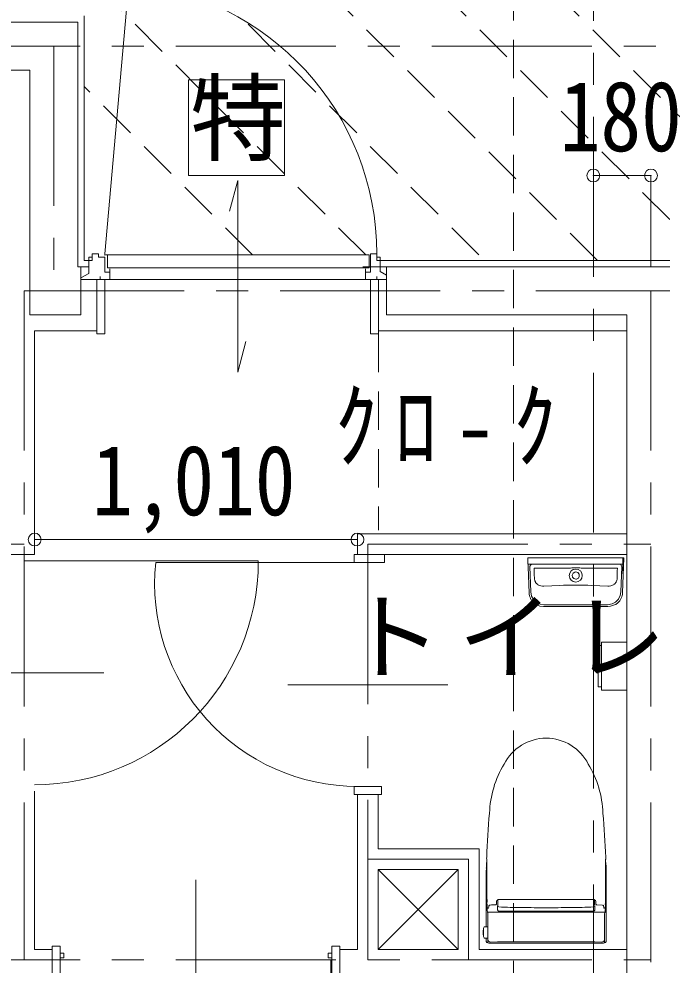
# Model space of a CAD drawing. Units: millimetres at full size; details may follow other scales. Extents: x -443943 to 462275, y -43546 to 79452.
# Drawn here: x -4990 to -2979, y -11847 to -8888 of the extents above; entities that cross this region are included whole.
import ezdxf
from ezdxf.enums import TextEntityAlignment as Align

# ---------------------------------------------------------------- set-up
doc = ezdxf.new("R2010")
doc.units = ezdxf.units.MM
doc.header["$LTSCALE"] = 100
doc.header["$PDMODE"] = 32
doc.header["$PDSIZE"] = 40
doc.linetypes.add('CHAIN1', pattern=[8, 5, -1, 1, -1])
doc.linetypes.add('DASHED1', pattern=[1.8, 1.2, -0.6])
for name, color, linetype, lineweight in [('0-0_仕上', 4, 'Continuous', 9), ('4-0_仕上', 7, 'Continuous', 15), ('4-1_通り芯', 4, 'Continuous', 9), ('4-2_躯体', 3, 'Continuous', 20), ('4-3_建具', 4, 'Continuous', 9), ('4-4_寸法', 7, 'Continuous', 15), ('4-5_文字', 7, 'Continuous', 15), ('4-B_E-PANL', 1, 'Continuous', 18), ('4-C_E-CIRC', 4, 'Continuous', 9)]:
    doc.layers.add(name, color=color, linetype=linetype, lineweight=lineweight)
doc.styles.add('ＭＳ ゴシック', font='')
doc.styles.get('ＭＳ ゴシック').set_extended_font_data('MS Gothic')

msp = doc.modelspace()

# ---------------------------------------------------------------- linework, layer by layer
at = {"layer": '0-0_仕上'}
for p, q in [((-3399.2, -10573.1), (-3398.6, -10590.2)), ((-3399.2, -10573.1), (-3099.2, -10573.1)), ((-3398.6, -10590.4), (-3398.6, -10590.2)), ((-3398.3, -10597.6), (-3398.6, -10590.4)), ((-3103, -10682.6), (-3099.2, -10573.1)), ((-3102.2, -10573.1), (-3102.2, -10623.2)), ((-3398.3, -10598.5), (-3398.3, -10597.6)), ((-3398.3, -10598.7), (-3398.2, -10599.4)), ((-3398.2, -10601.2), (-3398.2, -10599.4)), ((-3398.2, -10601.2), (-3398.1, -10602.4)), ((-3398.1, -10602.4), (-3395.3, -10682.6)), ((-3395.6, -10593.1), (-3102.8, -10593.1)), ((-3395.6, -10593.1), (-3395.6, -10593.1)), ((-3390.1, -10679.2), (-3392.8, -10601.4)), ((-3383.5, -10593.2), (-3383.4, -10593.1)), ((-3379.1, -10614.5), (-3379.4, -10605.9)), ((-3379.4, -10605.9), (-3363.1, -10605.9)), ((-3378.8, -10623.1), (-3379.1, -10614.5)), ((-3363.1, -10605.9), (-3355, -10605.9)), ((-3355, -10605.9), (-3346.8, -10605.9)), ((-3346.8, -10605.9), (-3338.7, -10605.8)), ((-3338.7, -10605.8), (-3330.6, -10605.8)), ((-3330.6, -10605.8), (-3322.4, -10605.8)), ((-3322.4, -10605.8), (-3314.3, -10605.7)), ((-3314.3, -10605.7), (-3306.2, -10605.7)), ((-3306.2, -10605.7), (-3298, -10605.6)), ((-3298, -10605.6), (-3294, -10605.6)), ((-3294, -10605.6), (-3289.9, -10605.6)), ((-3289.9, -10605.6), (-3285.8, -10605.5)), ((-3285.8, -10605.5), (-3281.8, -10605.5)), ((-3281.8, -10605.5), (-3277.7, -10605.4)), ((-3277.7, -10605.4), (-3273.6, -10605.3)), ((-3273.6, -10605.3), (-3269.5, -10605.3)), ((-3269.5, -10605.3), (-3265.5, -10605.2)), ((-3265.5, -10605.2), (-3261.4, -10605.1)), ((-3261.4, -10605.1), (-3257.3, -10605)), ((-3257.3, -10605), (-3255.3, -10605)), ((-3255.3, -10605), (-3253.2, -10605)), ((-3253.2, -10605), (-3251.2, -10605)), ((-3249.2, -10605), (-3251.2, -10605)), ((-3247.1, -10605), (-3249.2, -10605)), ((-3247.1, -10605), (-3245.1, -10605)), ((-3245.1, -10605), (-3243, -10605)), ((-3243, -10605), (-3241, -10605)), ((-3241, -10605), (-3236.9, -10605.1)), ((-3236.9, -10605.1), (-3232.8, -10605.2)), ((-3232.8, -10605.2), (-3228.8, -10605.3)), ((-3228.8, -10605.3), (-3224.7, -10605.3)), ((-3224.7, -10605.3), (-3220.6, -10605.4)), ((-3220.6, -10605.4), (-3216.6, -10605.5)), ((-3216.6, -10605.5), (-3212.5, -10605.5)), ((-3212.5, -10605.5), (-3208.4, -10605.6)), ((-3208.4, -10605.6), (-3204.4, -10605.6)), ((-3204.4, -10605.6), (-3200.3, -10605.6)), ((-3200.3, -10605.6), (-3192.2, -10605.7)), ((-3192.2, -10605.7), (-3184, -10605.7)), ((-3184, -10605.7), (-3175.9, -10605.8)), ((-3175.9, -10605.8), (-3167.8, -10605.8)), ((-3167.8, -10605.8), (-3159.6, -10605.8)), ((-3159.6, -10605.8), (-3151.5, -10605.9)), ((-3151.5, -10605.9), (-3143.4, -10605.9)), ((-3143.4, -10605.9), (-3135.2, -10605.9)), ((-3135.2, -10605.9), (-3119, -10605.9)), ((-3119.3, -10614.5), (-3119.6, -10623.1)), ((-3119, -10605.9), (-3119.3, -10614.5)), ((-3114.9, -10593.1), (-3114.8, -10593.2)), ((-3108.2, -10679.2), (-3105.5, -10601.4)), ((-3102.8, -10593.2), (-3102.8, -10593.1)), ((-3102.8, -10593.1), (-3102.8, -10593.1)), ((-3378.2, -10640.2), (-3378.8, -10623.1)), ((-3377.3, -10644.3), (-3378.2, -10640.2)), ((-3376.9, -10645.4), (-3377, -10645)), ((-3375.6, -10648.4), (-3376.9, -10645.4)), ((-3374.6, -10650.2), (-3375.6, -10648.4)), ((-3372.4, -10653.2), (-3374.6, -10650.2)), ((-3121.4, -10645.4), (-3122.7, -10648.3)), ((-3120.2, -10640.3), (-3121.2, -10644.6)), ((-3119.6, -10623.1), (-3120.1, -10640.3)), ((-3368.2, -10657), (-3372.4, -10653.2)), ((-3367.4, -10657.6), (-3368.2, -10657)), ((-3363.4, -10659.8), (-3367.4, -10657.6)), ((-3358.4, -10661.4), (-3363.4, -10659.8)), ((-3353.7, -10662), (-3358.4, -10661.4)), ((-3350, -10661.8), (-3351.3, -10662)), ((-3349, -10661.7), (-3349.8, -10661.8)), ((-3324.3, -10660.6), (-3349, -10661.7)), ((-3299.6, -10659.7), (-3324.3, -10660.6)), ((-3287.2, -10659.3), (-3299.6, -10659.7)), ((-3274.8, -10659.1), (-3287.2, -10659.3)), ((-3262.1, -10659.1), (-3274.8, -10659.1)), ((-3249.2, -10659.2), (-3262.1, -10659.1)), ((-3223.6, -10659.1), (-3249.2, -10659.2)), ((-3211.1, -10659.3), (-3223.6, -10659.1)), ((-3198.7, -10659.7), (-3211.1, -10659.3)), ((-3174, -10660.6), (-3198.7, -10659.7)), ((-3149.3, -10661.7), (-3174, -10660.6)), ((-3147, -10662), (-3149.3, -10661.7)), ((-3145.1, -10662), (-3147, -10662)), ((-3139.9, -10661.4), (-3144.6, -10662)), ((-3130.9, -10657.6), (-3139.9, -10661.4)), ((-3125.9, -10653.1), (-3130.1, -10657)), ((-3395.3, -10682.6), (-3395.2, -10684.4)), ((-3395.2, -10684.4), (-3395.2, -10684.4)), ((-3103.1, -10684.4), (-3103, -10682.6)), ((-3103.1, -10684.4), (-3103.1, -10684.4)), ((-3380.8, -10713.9), (-3373.9, -10719)), ((-3349.7, -10725.7), (-3349.7, -10725.7)), ((-3349.7, -10725.7), (-3148.6, -10725.7)), ((-3149.7, -10720.1), (-3348.6, -10720.1)), ((-3148.6, -10725.7), (-3140.3, -10725)), ((-3148.6, -10725.7), (-3148.6, -10725.7)), ((-3124.4, -10719), (-3117.5, -10713.9)), ((-3179.2, -10847.1), (-3179.2, -10977.1)), ((-3169.2, -10847.1), (-3179.2, -10847.1)), ((-3169.2, -10837.1), (-3089.2, -10837.1)), ((-3169.2, -10987.2), (-3169.2, -10837.1)), ((-3179.2, -10977.1), (-3169.2, -10977.1)), ((-3089.2, -10987.2), (-3169.2, -10987.2)), ((-3528.4, -11527.1), (-3528.4, -11527.6)), ((-3528.3, -11527.1), (-3528.4, -11527.1)), ((-3527.5, -11526.5), (-3528, -11526.6)), ((-3528, -11526.6), (-3528, -11526.7)), ((-3527.5, -11517.1), (-3527.7, -11515.7)), ((-3527.2, -11526.4), (-3527.5, -11526.5)), ((-3155.6, -11515.7), (-3155.8, -11517.1)), ((-3155.8, -11526.5), (-3155.3, -11526.6)), ((-3155, -11527.1), (-3154.9, -11527.6)), ((-3154.1, -11599.7), (-3154.1, -11769.7)), ((-3529.2, -11727), (-3529.2, -11630.6)), ((-3526.7, -11647.6), (-3526.7, -11648.7)), ((-3496.7, -11648.1), (-3496.7, -11655.2)), ((-3492, -11642.3), (-3493.1, -11642.6)), ((-3492.9, -11642.6), (-3492.9, -11645.8)), ((-3192.7, -11642.1), (-3490.7, -11642.1)), ((-3190.4, -11645.8), (-3190.4, -11642.6)), ((-3186.7, -11655.2), (-3186.7, -11648.1)), ((-3156.6, -11648.7), (-3156.6, -11647.6)), ((-3525.6, -11680.9), (-3524.6, -11682.1)), ((-3524.6, -11669.3), (-3522.9, -11669.3)), ((-3523.3, -11681), (-3347, -11681.3)), ((-3493.8, -11663), (-3493.9, -11663.8)), ((-3493.9, -11663.8), (-3493.9, -11665.1)), ((-3493.7, -11661.7), (-3493.4, -11661.4)), ((-3493.4, -11661.4), (-3493.4, -11661.3)), ((-3490.4, -11678.4), (-3193, -11678.4)), ((-3416.7, -11667.2), (-3417.7, -11667.2)), ((-3347, -11681.3), (-3336.4, -11681.3)), ((-3347, -11681.3), (-3347, -11681.3)), ((-3346.7, -11680.5), (-3346.7, -11681.3)), ((-3346.2, -11680), (-3346.2, -11680)), ((-3337.2, -11680), (-3346.2, -11680)), ((-3336.7, -11680.5), (-3336.7, -11681.3)), ((-3336.4, -11681.3), (-3160, -11681)), ((-3336.4, -11681.3), (-3336.4, -11681.3)), ((-3265.7, -11667.2), (-3266.7, -11667.2)), ((-3189.9, -11661.4), (-3190, -11661.3)), ((-3189.6, -11661.7), (-3189.9, -11661.4)), ((-3189.5, -11663.8), (-3189.5, -11663)), ((-3189.4, -11665.1), (-3189.5, -11663.8)), ((-3189.3, -11670.9), (-3189.3, -11670.9)), ((-3183.9, -11658.1), (-3183.9, -11658.1)), ((-3166.5, -11659), (-3183.9, -11658.1)), ((-3158.8, -11669.3), (-3160.5, -11669.3)), ((-3158.8, -11682.2), (-3157.7, -11680.9)), ((-3524.3, -11691.8), (-3524.3, -11691.8)), ((-3159.1, -11691.8), (-3159.1, -11691.8)), ((-3537.3, -11757.7), (-3537.3, -11731.7)), ((-3535.6, -11727), (-3535.3, -11727)), ((-3535.3, -11727), (-3524.8, -11727)), ((-3535.3, -11762.5), (-3535.6, -11762.5)), ((-3524.8, -11762.4), (-3535.3, -11762.4)), ((-3529.2, -11769.7), (-3529.2, -11762.4)), ((-3162.2, -11778.1), (-3521.1, -11778.1))]:
    msp.add_line(p, q, dxfattribs=at)
for points in [[(-3384.8, -10593.1), (-3389.7, -10594.8), (-3392.5, -10599), (-3392.8, -10601.4)], [(-3249.2, -10640.1), (-3255.2, -10638.3), (-3259.3, -10633.7), (-3260.3, -10627.1), (-3257.3, -10621.1), (-3251.9, -10618), (-3249.2, -10617.6)], [(-3249.2, -10617.6), (-3242.8, -10619.6), (-3238.7, -10624.8), (-3238.2, -10631.4), (-3241.2, -10636.8), (-3247.1, -10639.9), (-3249.2, -10640.1)], [(-3113.5, -10593.1), (-3108.7, -10594.7), (-3105.8, -10598.9), (-3105.5, -10601.4)], [(-3348.6, -10720.1), (-3361, -10718.2), (-3372.2, -10712.6), (-3381.2, -10704), (-3387.3, -10693.1), (-3390.1, -10679.2)], [(-3108.2, -10679.2), (-3110.5, -10691.5), (-3116.1, -10702.6), (-3124.6, -10711.5), (-3135.3, -10717.5), (-3149.7, -10720.1)], [(-3373.9, -10719), (-3361.7, -10724.2), (-3349.7, -10725.7)], [(-3140.3, -10725), (-3127.7, -10720.8), (-3124.4, -10719)]]:
    msp.add_lwpolyline(points, dxfattribs=at)
for centre, radius, start, end in [((-3395.6, -10590.1), 3, 182, 270), ((-3102.8, -10590.1), 3, 270, 358), ((-3249.2, -10628.9), 20.4, 90.0002, 269.9998), ((-3249.2, -10628.9), 20.4, 270.0003, 89.9997), ((-3347.7, -10635.7), 30.8, 196.204, 197.5747), ((-3144.5, -10637), 24.6, 319.0049, 327.4548), ((-3142.9, -10638), 22.8, 327.4343, 332.9227), ((-3353, -10635.5), 26.5, 268.5666, 273.6161), ((-3351.3, -10681.2), 44, 184.1053, 193.5711), ((-3351.4, -10681.2), 43.9, 193.5623, 205.0962), ((-3351.4, -10681.2), 44, 205.0874, 210.7979), ((-3351.1, -10681.1), 44.2, 210.7963, 222.1705), ((-3147.2, -10681.1), 44.2, 317.8298, 329.2033), ((-3147, -10681.2), 44, 329.2019, 334.9128), ((-3146.9, -10681.2), 43.9, 334.904, 346.4374), ((-3147, -10681.2), 44, 346.4289, 355.8947), ((-3350.9, -10680.8), 44.6, 222.1624, 227.7647), ((-3147.5, -10680.8), 44.6, 312.2349, 317.8379), ((-3340.3, -11286.4), 149.3, 90.5044, 152.8902), ((-3343, -11286.4), 149.3, 27.1098, 89.4956), ((-3201.5, -11382.8), 317.6, 148.8234, 178.0194), ((-3481.9, -11382.8), 317.6, 1.9806, 31.1766), ((-1235.5, -11587.3), 2293.6, 174.6085, 178.0645), ((-5447.8, -11587.3), 2293.6, 1.9355, 5.3915), ((-1241.6, -11588.2), 2287.7, 178.4823, 178.8962), ((-3527.5, -11527.4), 0.94, 122.8833, 158.6081), ((-3527.4, -11527.5), 0.97, 123.2492, 158.1772), ((-3472.9, -11512.8), 54.9, 176.9848, 183.0902), ((-3661.8, -11527.4), 134.7, 358.5572, 4.3602), ((1968.2, -11566.9), 5495.5, 179.6848, 180.8421), ((-4199.7, -11528.1), 672.5, 359.2691, 359.7674), ((-8651.5, -11566.9), 5495.5, 359.1579, 0.3152), ((-3021.5, -11527.4), 134.7, 175.6398, 181.4428), ((-2483.6, -11528.1), 672.5, 180.2326, 180.7309), ((-3210.4, -11512.8), 54.9, 356.9098, 3.0152), ((-3155.9, -11527.5), 0.97, 21.8565, 56.7845), ((-5440, -11588.1), 2285.9, 1.1036, 1.5179), ((892.8, -11609), 4422.1, 179.159, 180.2801), ((-5657.1, -11591), 2503.1, 359.7998, 1.0728), ((-3423.3, -11652.9), 103.5, 177.7037, 188.5676), ((-3499.4, -11655.3), 2.73, 269.9665, 3.5248), ((-3490.7, -11648.1), 6, 112.9975, 180), ((-3491.9, -11645.3), 2.92, 114.1608, 130.7724), ((-3650, -11649.1), 157.1, 355.5385, 1.21), ((-3490.7, -11648.1), 6, 90, 112.9975), ((-3192.7, -11648.1), 6, 67.0025, 90), ((-3192.7, -11648.1), 6, 360, 67.0025), ((-3033.3, -11649.1), 157.1, 178.79, 184.4615), ((-3184, -11655.4), 2.65, 175.9446, 271.0681), ((-3177.3, -11660.1), 20.8, 334.0261, 10.3081), ((-3542.5, -11645), 385.8, 358.3092, 359.4272), ((-3383.2, -11661.8), 143.7, 178.3076, 187.6348), ((-3524.6, -11668.3), 1, 179.9752, 269.9751), ((-3523.5, -11682.1), 1.07, 82.7808, 187.1903), ((-2604.5, -10950.7), 1175.4, 218.4836, 218.4891), ((-3589.5, -11688.3), 65.3, 358.3426, 5.335), ((-3522.9, -11668.1), 1.2, 275.478, 349.0902), ((-3546.8, -11662.8), 25.6, 348.1948, 0.5212), ((-3517.9, -11662.9), 3.25, 116.7139, 174.6682), ((-3516.6, -11663.8), 4.78, 91.7905, 125.656), ((-3863, -5245.9), 6422.5, 273.0903, 273.24563), ((-3220.2, -11671.5), 273.8, 178.6604, 179.8784), ((-9635, -12168.3), 6161.2, 4.60006, 4.6301), ((-3484.7, -11663.1), 9.13, 170.6396, 179.2893), ((-3485.9, -11672), 8.1, 195.1816, 209.8469), ((-3489.9, -11661.3), 3.5, 179.7127, 266.8161), ((-3482.8, -11667.4), 13.4, 220.4623, 235.3603), ((-3407.2, -10207.8), 1459.4, 266.745, 269.5893), ((-3345.8, -693.9), 10973.5, 269.62991, 270.02151), ((-3346.2, -11680.5), 0.5, 89.891, 179.8906), ((-3337.5, -694), 10973.4, 269.97849, 270.37009), ((-3337.2, -11680.5), 0.5, 0.1094, 90.109), ((-3276.2, -10206.1), 1461.1, 270.4125, 273.2534), ((-3193.5, -11661.3), 3.5, 273.184, 0.2892), ((-3200.6, -11667.4), 13.4, 304.6397, 319.5377), ((-3197.4, -11672), 8.1, 330.1531, 344.8184), ((-3198.6, -11663.1), 9.14, 0.7091, 9.3597), ((30530.8, -14375.6), 33828.4, 175.41411, 175.41959), ((-3463.1, -11671.5), 273.8, 0.1216, 1.3396), ((-3166.7, -11663.6), 4.5, 52.6202, 88.4561), ((-3165.7, -11663), 3.5, 7.1576, 60.2124), ((-3136.5, -11662.8), 25.6, 179.482, 191.7984), ((-3160.5, -11668.2), 1.07, 187.3344, 270.2789), ((-3159.9, -11682.1), 1.07, 352.7535, 97.2754), ((-3093.8, -11688.3), 65.3, 174.665, 181.6574), ((-3300.2, -11661.8), 143.7, 352.3652, 1.6924), ((169684120.1, 926114.6), 169690235.8, 180.31665, 180.31668), ((2237190.6, 691.9), 2240749.1, 180.31661, 180.31665), ((-169690785.9, 926114.5), 169690218.3, 359.68332, 359.68335), ((-3460.5, -11744.7), 78, 170.94, 179.9999), ((-3460.5, -11744.7), 78, 180.0001, 189.06), ((-3486.2, -11744.7), 52.8, 160.7591, 165.5973), ((-3537.2, -11731.6), 0.2, 165.5964, 191.129), ((-3535.6, -11727.5), 0.5, 90, 160.7591), ((-3486.2, -11744.7), 52.8, 194.4027, 199.2409), ((-3537.2, -11757.8), 0.2, 168.027, 194.4027), ((-3535.6, -11762), 0.5, 199.2409, 270), ((-3521.8, -11770.7), 7.47, 172.5899, 275.8681), ((-3516.3, -11767.2), 7.58, 173.5905, 276.811), ((-3340, -161209.6), 149435, 90.00065, 90.06727), ((-3343.3, -161209.6), 149435, 89.93273, 89.99935), ((-3167, -11767.2), 7.58, 263.189, 6.4095), ((-3161.5, -11770.7), 7.47, 264.1319, 7.4101)]:
    msp.add_arc(centre, radius, start, end, dxfattribs=at)
at = {"layer": '4-0_仕上', "linetype": 'DASHED1'}
for p, q in [((-3444.2, -8413.1), (-3444.2, -14293.1)), ((-3866.1, -9873.1), (-3866.1, -10486.9))]:
    msp.add_line(p, q, dxfattribs=at)
at = {"layer": '4-0_仕上'}
for p, q in [((-3861.1, -9643.1), (-2197.9, -9643.1)), ((-4746.1, -9703.1), (-4746.1, -9873.1)), ((-4721.1, -9703.1), (-4721.1, -9873.1)), ((-3891.1, -9703.1), (-3891.1, -9873.1)), ((-3866.1, -9703.1), (-3866.1, -9873.1)), ((-4941.1, -9863.1), (-4746.1, -9863.1)), ((-4941.1, -9863.1), (-4941.1, -10563.1)), ((-4721.1, -9873.1), (-4746.1, -9873.1)), ((-3866.1, -9873.1), (-3891.1, -9873.1)), ((-3866.1, -9863.1), (-3089.2, -9863.1)), ((-3931.7, -10563.1), (-3931.7, -10498.1)), ((-3089.2, -10498.1), (-3931.7, -10498.1)), ((-6774.2, -10563.1), (-4941.1, -10563.1)), ((-3941.7, -10563.1), (-3089.2, -10563.1)), ((-4941.7, -11303.1), (-4941.7, -11798.1)), ((-3931.7, -11798.1), (-3931.7, -11313.1)), ((-3866.7, -11483.1), (-3866.7, -11313.1)), ((-4941.7, -11798.1), (-4886.7, -11798.1)), ((-3986.7, -11798.1), (-3931.7, -11798.1)), ((-3551.7, -11798.1), (-3089.2, -11798.1))]:
    msp.add_line(p, q, dxfattribs=at)
at = {"layer": '4-0_仕上', "color": 4, "lineweight": 9}
for p, q in [((-3866.7, -11548.1), (-3616.7, -11798.1)), ((-3616.7, -11548.1), (-3866.7, -11798.1))]:
    msp.add_line(p, q, dxfattribs=at)
at = {"layer": '4-0_仕上'}
for points in [[(-4786.1, -8878.1), (-4786.1, -9643.1), (-4771.1, -9643.1)], [(-3866.7, -11483.1), (-3551.7, -11483.1), (-3551.7, -11798.1)], [(-3866.7, -11548.1), (-3616.7, -11548.1), (-3616.7, -11798.1)], [(-3866.7, -11548.1), (-3866.7, -11798.1), (-3616.7, -11798.1)]]:
    msp.add_lwpolyline(points, dxfattribs=at)
at = {"layer": '4-1_通り芯', "linetype": 'CHAIN1'}
for p, q in [((-3194.2, -3594.4), (-3194.2, -19068.1)), ((-6899.2, -8973.1), (1240.8, -8973.1)), ((-4881.1, -8973.1), (-4881.1, -9738.1)), ((-4973.6, -9738.1), (-1452.9, -9738.1)), ((-4973.6, -9738.1), (-4973.6, -11830.6)), ((-3014.2, -9738.1), (-3014.2, -13518.1)), ((-6899.2, -10530.6), (-4973.6, -10530.6)), ((-3899.2, -10530.6), (-3899.2, -11830.6)), ((-3899.2, -10530.6), (-3014.2, -10530.6)), ((-6899.2, -11830.6), (-3014.2, -11830.6))]:
    msp.add_line(p, q, dxfattribs=at)
msp.add_lwpolyline([(-3899.2, -11515.6), (-3584.2, -11515.6), (-3584.2, -11830.6)], dxfattribs=at)
at = {"layer": '4-2_躯体'}
for p, q in [((-4806.1, -8898.1), (-6974.2, -8898.1)), ((-4806.1, -8898.1), (-4806.1, -9663.1)), ((-4956.1, -9048.1), (-6824.2, -9048.1)), ((-4956.1, -9048.1), (-4956.1, -9813.1)), ((-4771.1, -9683.7), (-4771.1, -9643.1)), ((-3861.1, -9678.1), (-3861.1, -9643.1)), ((-4806.1, -9663.1), (-4771.1, -9663.1)), ((-3915.4, -9663.1), (-1527.9, -9663.1)), ((-4796.1, -9698.1), (-4771.1, -9683.7)), ((-4796.1, -9698.1), (-4796.1, -9813.1)), ((-4956.1, -9813.1), (-4796.1, -9813.1)), ((-3841.1, -9813.1), (-3089.2, -9813.1)), ((-3089.2, -9813.1), (-3089.2, -13443.1))]:
    msp.add_line(p, q, dxfattribs=at)
at = {"layer": '4-2_躯体', "linetype": 'DASHED1'}
for p, q in [((-4796.1, -9698.1), (-4796.1, -9663.1)), ((-3841.1, -9689.7), (-3841.1, -9663.1))]:
    msp.add_line(p, q, dxfattribs=at)
at = {"layer": '4-2_躯体'}
msp.add_lwpolyline([(-3861.1, -9678.1), (-3841.1, -9689.7), (-3841.1, -9813.1)], dxfattribs=at)
at = {"layer": '4-3_建具'}
for p, q in [((-4721.1, -9623.1), (-4647.1, -8776.4)), ((-4306.1, -9393.1), (-4332, -9489.7)), ((-4306.1, -9393.1), (-4306.1, -9993.1)), ((-4761.1, -9633.1), (-4771.1, -9633.1)), ((-4723.6, -9626.1), (-3895.1, -9626.1)), ((-4713.1, -9666.1), (-4713.1, -9626.1)), ((-3895.1, -9626.1), (-3895.1, -9666.1)), ((-3891.1, -9680.1), (-3891.1, -9623.1)), ((-3861.1, -9633.1), (-3871.1, -9633.1)), ((-3895.1, -9666.1), (-4713.1, -9666.1)), ((-4706.1, -9670.1), (-4706.1, -9703.1)), ((-3906.1, -9703.1), (-3906.1, -9670.1)), ((-3841.1, -9703.1), (-4796.1, -9703.1)), ((-4736.1, -9703.1), (-4736.1, -9693.1)), ((-3906.1, -9680.1), (-3891.1, -9680.1)), ((-3871.1, -9703.1), (-3871.1, -9693.1)), ((-4306.1, -9993.1), (-4280.3, -9896.5)), ((-4974.2, -10583.1), (-4241.7, -10583.1)), ((-3931.7, -10588.1), (-4562.4, -10588.1)), ((-5224.2, -10933.1), (-4724.2, -10933.1)), ((-4149.2, -10971), (-3649.2, -10971)), ((-4436.7, -11580.6), (-4436.7, -12080.6)), ((-4014.8, -11830.6), (-4014.8, -12743.9))]:
    msp.add_line(p, q, dxfattribs=at)
at = {"layer": '4-3_建具', "color": 7, "lineweight": 15}
for p, q in [((-4771.1, -9633.1), (-4771.1, -9643.1)), ((-3861.1, -9633.1), (-3861.1, -9643.1)), ((-3941.7, -10563.1), (-3941.7, -10588.1)), ((-3941.7, -10588.1), (-3846.9, -10588.1)), ((-3846.9, -10563.1), (-3846.9, -10588.1)), ((-3941.7, -11288.1), (-3941.7, -11313.1)), ((-3941.7, -11313.1), (-3856.7, -11313.1)), ((-4886.7, -11788.1), (-4886.7, -11873.1))]:
    msp.add_line(p, q, dxfattribs=at)
at = {"layer": '4-3_建具'}
for points in [[(-4771.1, -9643.1), (-4761.1, -9643.1), (-4761.1, -9623.1), (-4741.1, -9623.1), (-4741.1, -9633.1), (-4721.1, -9633.1), (-4721.1, -9680.1), (-4706.1, -9680.1)], [(-3891.1, -9623.1), (-3871.1, -9623.1), (-3871.1, -9643.1), (-3861.1, -9643.1)]]:
    msp.add_lwpolyline(points, dxfattribs=at)
at = {"layer": '4-3_建具', "color": 7, "lineweight": 15}
for points in [[(-3941.7, -11288.1), (-3856.7, -11288.1), (-3856.7, -11313.1)], [(-4861.7, -11873.1), (-4861.7, -11788.1), (-4886.7, -11788.1)], [(-4861.7, -11824.1), (-4849.7, -11824.1), (-4849.7, -11809.1), (-4861.7, -11809.1)], [(-4011.7, -11824.1), (-4023.7, -11824.1), (-4023.7, -11809.1), (-4011.7, -11809.1)]]:
    msp.add_lwpolyline(points, dxfattribs=at)
msp.add_lwpolyline([(-4011.7, -11788.1), (-4011.7, -11873.1), (-3986.7, -11873.1), (-3986.7, -11788.1)], close=True, dxfattribs=at)
at = {"layer": '4-3_建具'}
for centre, radius, start, end in [((-4721.1, -9623.1), 850, 0, 85), ((-4941.7, -10583.1), 700, 270, 0), ((-3931.7, -10653.9), 634.2, 174.0446, 270)]:
    msp.add_arc(centre, radius, start, end, dxfattribs=at)
at = {"layer": '4-4_寸法'}
for p, q in [((-3194.2, -9377.8), (-3194.2, -9663.1)), ((-3194.2, -9377.8), (-3014.2, -9377.8)), ((-3014.2, -9377.8), (-3014.2, -9663.1)), ((-4941.1, -10516.2), (-3931.7, -10516.2))]:
    msp.add_line(p, q, dxfattribs=at)
for p in [(-3194.2, -9377.8), (-3014.2, -9377.8), (-4941.1, -10516.2), (-3931.7, -10516.2)]:
    msp.add_point(p, dxfattribs=at)
at = {"layer": '4-B_E-PANL'}
for p, q in [((-4460, -9078.1), (-4460, -9378.1)), ((-4160, -9078.1), (-4460, -9078.1)), ((-4160, -9378.1), (-4160, -9078.1)), ((-4460, -9378.1), (-4160, -9378.1))]:
    msp.add_line(p, q, dxfattribs=at)
at = {"layer": '4-C_E-CIRC', "linetype": 'DASHED1'}
for p, q in [((-3905.9, -9626.1), (-5893.9, -7638.1)), ((-3552.3, -9626.1), (-5540.3, -7638.1)), ((-3181.8, -9643.1), (-5186.8, -7638.1)), ((-2828.2, -9643.1), (-4833.2, -7638.1)), ((-2474.7, -9643.1), (-3684.7, -8433.1)), ((-4259.4, -9626.1), (-4786.1, -9099.4))]:
    msp.add_line(p, q, dxfattribs=at)

# ---------------------------------------------------------------- texts
at = {"layer": '4-4_寸法', "style": 'ＭＳ ゴシック', "width": 0.85}
for s, p in [('180', (-3299.2, -9367.8)), ('1,010', (-4761.4, -10506.2))]:
    msp.add_text(s, height=219.9, dxfattribs=at).set_placement(p, align=Align.BOTTOM_LEFT)
at = {"layer": '4-5_文字', "char_height": 219.9, "attachment_point": 7, "style": 'ＭＳ ゴシック'}
for s, insert in [('\\T1.38;\\W0.9;ｸﾛ-ｸ', (-4003.6, -10281.7)), ('\\T1.17;トイレ', (-3968.3, -10939.6))]:
    msp.add_mtext(s, dxfattribs=dict(at, insert=insert))
at = {"layer": '4-B_E-PANL', "style": 'ＭＳ ゴシック'}
msp.add_text('特', height=219.9, dxfattribs=at).set_placement((-4454.7, -9374.7), align=Align.BOTTOM_LEFT)

doc.saveas('drawing.dxf')
